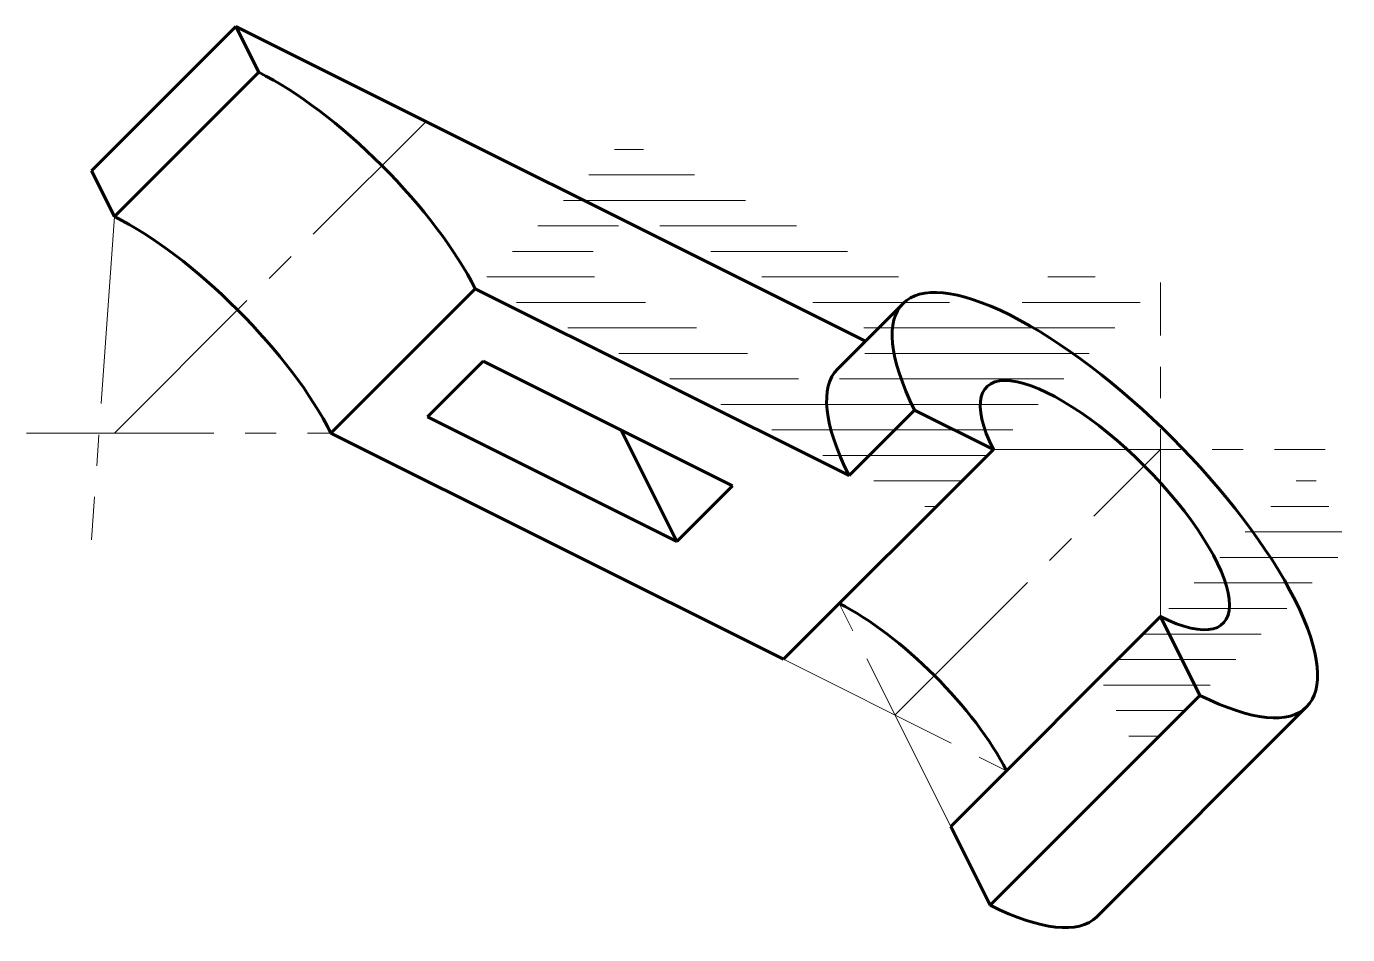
# Model space of a CAD drawing. Header units: millimetres. Extents: x 86 to 220, y 92 to 184.
import ezdxf

# ---------------------------------------------------------------- set-up
doc = ezdxf.new("R2010")
doc.units = ezdxf.units.MM
doc.linetypes.add('CENTER2', pattern=[28.575000000000003, 19.05, -3.175, 3.175, -3.175])
doc.layers.get('0').update_dxf_attribs({"lineweight": 60})
for name, color, linetype, lineweight in [('PV-21B', 7, 'Continuous', 60), ('ОСИ', 10, 'CENTER2', 20), ('ШТРИХОВКА', 7, 'Continuous', 20)]:
    doc.layers.add(name, color=color, linetype=linetype, lineweight=lineweight)

# ---------------------------------------------------------------- blocks, each defined once
blk = doc.blocks.new('*U13')
at = {"layer": 'PV-21B'}
for p, q in [((397.6199605531241, -90.71296958292112, 306.9069909702027), (412.2866272197908, -76.04630291625445, 336.2403243035361)), ((476.2784983472445, -108.0422384799813, 368.2362598672629), (412.2866272197908, -76.0463029162545, 336.2403243035361)), ((412.2866272197908, -76.04630291625449, 336.2403243035361), (414.6199605531241, -80.71296958292115, 333.9069909702028)), ((399.9532938864575, -95.3796362495878, 304.5736576368694), (414.6199605531241, -80.71296958292113, 333.9069909702028)), ((397.6199605531241, -90.71296958292112, 306.9069909702027), (399.9532938864575, -95.37963624958778, 304.5736576368694)), ((421.9532938864575, -117.3796362495878, 304.5736576368694), (436.6199605531241, -102.7129695829211, 333.9069909702028)), ((436.6199605531241, -102.7129695829212, 333.9069909702028), (474.6199605531241, -121.7129695829212, 352.9069909702028)), ((473.4471972320476, -110.8735395951782, 362.5736576368693), (480.1138638987143, -104.2068729285115, 375.9069909702026)), ((437.4428464610252, -110.0765016112396, 327.3663448497854), (431.7761797943585, -115.7431682779062, 316.0330115164521)), ((462.7761797943586, -122.7431682779062, 340.0330115164521), (437.4428464610253, -110.0765016112396, 327.3663448497854)), ((474.6199605531241, -121.7129695829212, 352.9069909702027), (481.2866272197908, -115.0463029162545, 366.2403243035361)), ((481.2866272197908, -115.0463029162544, 366.2403243035361), (489.2866272197908, -119.0463029162544, 370.2403243035361)), ((431.7761797943585, -115.7431682779062, 316.0330115164521), (457.1095131276919, -128.4098349445729, 328.6996781831187)), ((467.9532938864574, -140.3796362495879, 327.5736576368695), (421.9532938864574, -117.3796362495879, 304.5736576368695)), ((451.4428464610253, -117.0765016112396, 334.3663448497854), (457.1095131276919, -128.4098349445729, 328.6996781831187)), ((489.2866272197908, -119.0463029162545, 370.2403243035361), (467.9532938864575, -140.3796362495878, 327.5736576368694)), ((457.1095131276919, -128.4098349445729, 328.6996781831187), (462.7761797943586, -122.7431682779062, 340.0330115164521)), ((484.9532938864575, -157.3796362495878, 327.5736576368694), (506.2866272197908, -136.0463029162545, 370.2403243035361)), ((506.2866272197908, -136.0463029162544, 370.2403243035361), (510.2866272197908, -144.0463029162544, 366.2403243035361)), ((488.9532938864573, -165.3796362495877, 323.5736576368694), (510.2866272197906, -144.0463029162544, 366.2403243035361)), ((499.7927238742004, -166.5523995706642, 333.240324303536), (521.1260572075337, -145.2190662373309, 375.9069909702027)), ((488.9532938864575, -165.3796362495878, 323.5736576368694), (484.9532938864575, -157.3796362495878, 327.5736576368694))]:
    blk.add_line(p, q, dxfattribs=at)
at = {"layer": 'PV-21B', "extrusion": (0.5773502691896257, 0.577350269189626, -0.5773502691896256)}
for centre in [(421.9532938864574, -95.3796362495878, 326.5736576368695), (407.2866272197908, -110.0463029162544, 297.2403243035361)]:
    blk.add_ellipse(centre, major_axis=(15.55634918610348, -15.55634918610454), ratio=0.5773502691896256, start_param=-2.356194490192517, end_param=-0.7853981633976175, dxfattribs=at)
at = {"layer": 'PV-21B', "extrusion": (-0.5773502691896257, -0.5773502691896261, 0.5773502691896257)}
blk.add_ellipse((500.619960553124, -124.7129695829211, 375.9069909702026), major_axis=(20.50609665440976, -20.50609665440975), ratio=0.5773502691896255, start_param=-0.7853981633974412, end_param=3.926990816987237, dxfattribs=at)
at = {"layer": 'PV-21B', "extrusion": (-0.5773502691896256, -0.5773502691896261, 0.5773502691896257)}
blk.add_ellipse((493.9532938864574, -131.3796362495879, 362.5736576368693), major_axis=(-20.50609665440972, 20.50609665440973), ratio=0.5773502691896256, start_param=3.27536079701974e-15, end_param=0.7853981633974453, dxfattribs=at)
at = {"layer": 'PV-21B', "extrusion": (0.5773502691896256, 0.577350269189626, -0.5773502691896255)}
blk.add_ellipse((500.6199605531241, -124.7129695829212, 375.9069909702027), major_axis=(-12.02081528017131, 12.02081528017131), ratio=0.5773502691896255, start_param=-0.7853981633974447, end_param=3.926990816987245, dxfattribs=at)
at = {"layer": 'PV-21B', "extrusion": (0.5773502691896255, 0.5773502691896257, -0.5773502691896257)}
blk.add_ellipse((479.2866272197908, -146.0463029162545, 333.2403243035361), major_axis=(12.02081528017093, -12.02081528017176), ratio=0.5773502691896255, start_param=-2.356194490192517, end_param=-0.7853981633976239, dxfattribs=at)
at = {"layer": 'PV-21B', "extrusion": (-0.5773502691896257, -0.5773502691896261, 0.5773502691896255)}
blk.add_ellipse((479.2866272197907, -146.0463029162545, 333.2403243035359), major_axis=(20.50609665440968, -20.50609665440967), ratio=0.5773502691896255, start_param=-0.7853981633974385, end_param=3.441691376337985e-15, dxfattribs=at)

msp = doc.modelspace()

# ---------------------------------------------------------------- hatches: boundary and pattern name
at = {"layer": 'ШТРИХОВКА', "extrusion": (-0.5773502691896257, -0.5773502691896262, 0.5773502691896255)}
h = msp.add_hatch(dxfattribs=at)
h.set_pattern_fill('ANSI31', color=256, scale=0.9999999999999993, angle=-345)
h.set_pattern_definition([(59.99999999999993, (-399.8001948997783, -18.54375811162492), (-2.749630657015589, 1.587500000000002), [])])
h.paths.add_polyline_path([(30.35614521850124, 434.9061802614892), (21.87086384426266, 430.0072007759229), (21.87086384426266, 413.6772691573684), (-18.43422268337046, 390.4071166009281), (-18.43422268337046, 354.4812670401083), (30.3561452185013, 382.6503990821149)])
h.paths.add_polyline_path([(14.22450663804631, 397.9099288469865), (14.22450663804636, 384.0294869712152), (-12.64555104704242, 368.5160519335884), (-12.64555104704247, 382.3964938093597)], flags=16)
h.paths.add_polyline_path([(62.88305715308216, 430.0072007759229), (54.39777577884381, 434.9061802614892), (54.39777577884387, 382.6503990821148), (62.88305715308222, 377.7514195965485)])

# ---------------------------------------------------------------- linework, layer by layer
at = {"layer": 'ОСИ'}
for p, q in [((94.54049230958225, 142.6104200402096, 297.1080104283454), (126.2071589762489, 174.2770867068762, 340.1441228492954)), ((94.540492309582, 164.6104200402101, 304.5736576368699), (92.20715897624842, 131.7663608853144, 306.9069909702027)), ((200.8738256429151, 123.9437533735432, 370.2403243035361), (200.8738256429151, 157.9023349358931, 370.2403243035361)), ((85.59216441937272, 142.6104200402096, 304.5736576368689), (116.5404923095818, 142.6104200402099, 304.5736576368695)), ((173.8738256429149, 113.9437533735437, 324.1956476698177), (200.8738256429151, 140.9437533735431, 376.9925513994581)), ((183.8738256429151, 140.9437533735431, 370.2403243035361), (217.6049799995358, 140.9437533735431, 370.2403243035361)), ((179.5404923095817, 102.6104200402098, 327.5736576368694), (168.2071589762486, 125.2770867068766, 338.9069909702031)), ((162.5404923095818, 119.6104200402098, 327.5736576368695), (185.2071589762475, 108.2770867068778, 338.9069909702031))]:
    msp.add_line(p, q, dxfattribs=at)

# ---------------------------------------------------------------- block references
msp.add_blockref('*U13', (-305.4128015768757, 259.9900562897976))

doc.saveas('drawing.dxf')
